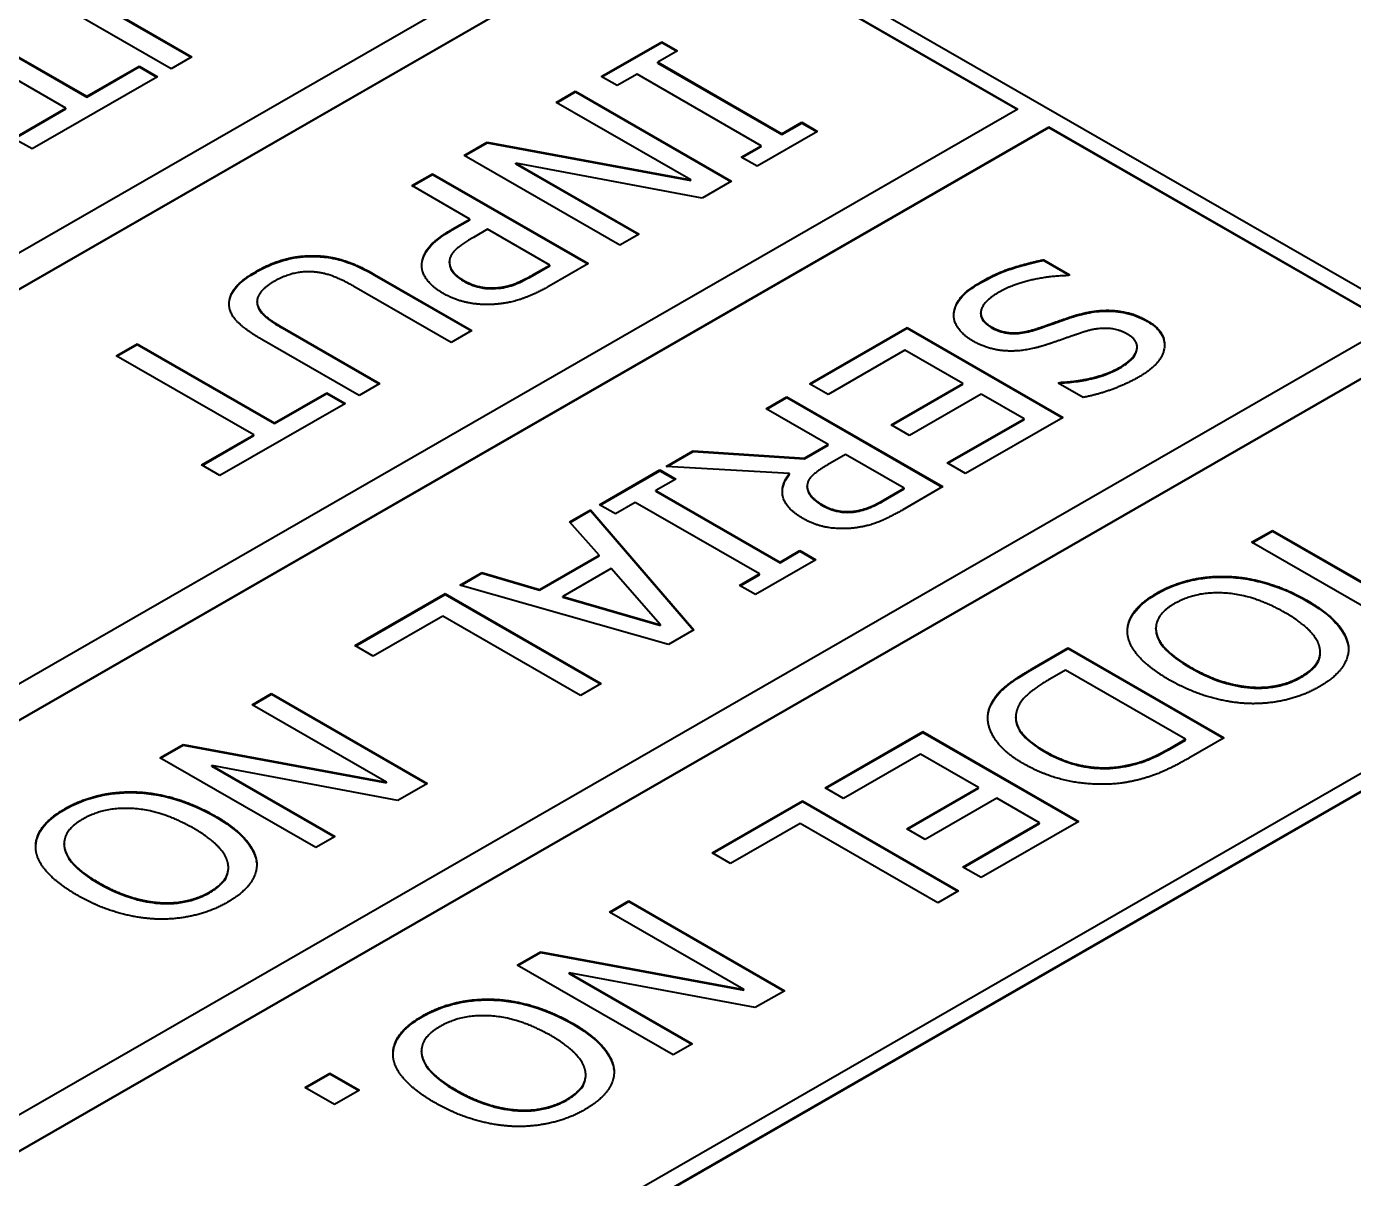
# Model space of a CAD drawing. Header units: millimetres. Extents: x 0 to 1682, y 0 to 1188.
# Drawn here: x 1458 to 1464.02, y 1064.8 to 1070.02 of the extents above; entities that cross this region are included whole.
import ezdxf

# ---------------------------------------------------------------- set-up
doc = ezdxf.new("R2010")
doc.units = ezdxf.units.MM
doc.header["$LTSCALE"] = 2
doc.layers.add('가시적인 것(ISO)', color=3, linetype='Continuous', lineweight=40)
doc.layers.add('가시적인 좁은 것(ISO)', color=3, linetype='Continuous', lineweight=35)

msp = doc.modelspace()

# ---------------------------------------------------------------- linework, layer by layer
at = {"layer": '가시적인 것(ISO)'}
for p, q in [((1452.4528, 1075.5104), (1466.0292, 1067.6922)), ((1460.7966, 1070.624), (1448.2101, 1063.3759)), ((1448.3515, 1063.2945), (1460.938, 1070.5426)), ((1460.938, 1070.5393), (1448.3544, 1063.2929)), ((1460.938, 1070.5426), (1462.4937, 1069.6468)), ((1462.4908, 1069.6451), (1460.938, 1070.5393)), ((1458.3066, 1070.1383), (1458.7501, 1069.8829)), ((1458.3066, 1070.135), (1458.7472, 1069.8812)), ((1458.6561, 1069.8288), (1458.2149, 1070.0828)), ((1458.1788, 1069.6502), (1457.5553, 1070.0093)), ((1457.6493, 1070.0634), (1458.2728, 1069.7044)), ((1457.6493, 1070.0601), (1458.2728, 1069.7011)), ((1460.6059, 1069.7942), (1460.8798, 1069.952)), ((1460.6087, 1069.7926), (1460.8798, 1069.9487)), ((1460.8798, 1069.952), (1460.952, 1069.9104)), ((1460.8798, 1069.9487), (1460.8798, 1069.952)), ((1460.8798, 1069.9487), (1460.9491, 1069.9088)), ((1460.952, 1069.9104), (1460.862, 1069.8586)), ((1458.2728, 1069.7044), (1458.51, 1069.841)), ((1458.2728, 1069.7011), (1458.51, 1069.8377)), ((1458.51, 1069.841), (1458.5936, 1069.7928)), ((1458.51, 1069.8377), (1458.51, 1069.841)), ((1458.51, 1069.8377), (1458.5908, 1069.7912)), ((1458.7501, 1069.8829), (1458.6561, 1069.8288)), ((1460.862, 1069.8586), (1461.4247, 1069.5346)), ((1460.862, 1069.8553), (1460.862, 1069.8586)), ((1460.862, 1069.8553), (1461.4247, 1069.5313)), ((1458.5936, 1069.7928), (1458.0252, 1069.4655)), ((1460.6781, 1069.7527), (1460.6059, 1069.7942)), ((1460.768, 1069.8045), (1460.6781, 1069.7527)), ((1461.3307, 1069.4804), (1460.768, 1069.8045)), ((1458.2728, 1069.7011), (1458.2728, 1069.7044)), ((1460.4019, 1069.6768), (1460.4895, 1069.7273)), ((1460.4047, 1069.6751), (1460.4895, 1069.724)), ((1460.4895, 1069.7273), (1461.1966, 1069.3201)), ((1460.4895, 1069.724), (1460.4895, 1069.7273)), ((1460.4895, 1069.724), (1461.1938, 1069.3184)), ((1462.4937, 1069.6468), (1449.9072, 1062.3987)), ((1457.9416, 1069.5136), (1458.1788, 1069.6502)), ((1457.9444, 1069.512), (1458.1788, 1069.647)), ((1458.1788, 1069.647), (1458.1788, 1069.6502)), ((1461.0116, 1069.3257), (1460.4019, 1069.6768)), ((1461.4247, 1069.5346), (1461.5147, 1069.5864)), ((1461.5147, 1069.5864), (1461.5869, 1069.5448)), ((1461.5147, 1069.5831), (1461.5147, 1069.5864)), ((1450.0486, 1062.3172), (1462.6351, 1069.5653)), ((1462.6351, 1069.562), (1450.0514, 1062.3156)), ((1461.5869, 1069.5448), (1461.313, 1069.3871)), ((1461.4247, 1069.5313), (1461.5147, 1069.5831)), ((1461.4247, 1069.5313), (1461.4247, 1069.5346)), ((1461.5147, 1069.5831), (1461.584, 1069.5431)), ((1462.6351, 1069.562), (1462.6351, 1069.5653)), ((1462.6351, 1069.5653), (1464.1907, 1068.6695)), ((1464.1879, 1068.6679), (1462.6351, 1069.562)), ((1458.0252, 1069.4655), (1457.9416, 1069.5136)), ((1459.9836, 1069.4359), (1460.089, 1069.4966)), ((1459.9864, 1069.4343), (1460.089, 1069.4933)), ((1460.089, 1069.4966), (1461.0116, 1069.3257)), ((1460.089, 1069.4933), (1460.089, 1069.4966)), ((1460.089, 1069.4933), (1461.0116, 1069.3224)), ((1461.2408, 1069.4286), (1461.3307, 1069.4804)), ((1461.2436, 1069.427), (1461.3307, 1069.4772)), ((1461.3307, 1069.4772), (1461.3307, 1069.4804)), ((1460.6907, 1069.0287), (1459.9836, 1069.4359)), ((1461.313, 1069.3871), (1461.2408, 1069.4286)), ((1459.7463, 1069.2993), (1459.8403, 1069.3534)), ((1459.7492, 1069.2976), (1459.8403, 1069.3501)), ((1459.8403, 1069.3534), (1460.5474, 1068.9462)), ((1459.8403, 1069.3501), (1459.8403, 1069.3534)), ((1459.8403, 1069.3501), (1460.5446, 1068.9446)), ((1460.2185, 1069.4016), (1460.7783, 1069.0792)), ((1461.0631, 1069.2432), (1460.2185, 1069.4016)), ((1460.2185, 1069.3983), (1460.2185, 1069.4016)), ((1460.2185, 1069.3983), (1460.7755, 1069.0775)), ((1460.0099, 1069.1475), (1459.7463, 1069.2993)), ((1461.0116, 1069.3224), (1461.0116, 1069.3257)), ((1461.1966, 1069.3201), (1461.0631, 1069.2432)), ((1459.9303, 1069.1016), (1460.0099, 1069.1475)), ((1459.9303, 1069.0983), (1460.0099, 1069.1442)), ((1460.0099, 1069.1442), (1460.0099, 1069.1475)), ((1460.0901, 1069.1013), (1460.026, 1069.0643)), ((1460.3721, 1068.9389), (1460.0901, 1069.1013)), ((1460.7783, 1069.0792), (1460.6907, 1069.0287)), ((1459.9176, 1068.9521), (1459.9176, 1068.9554)), ((1459.9177, 1068.9499), (1459.9177, 1068.9531)), ((1460.2941, 1068.8941), (1460.3721, 1068.9389)), ((1460.2941, 1068.8908), (1460.3721, 1068.9357)), ((1460.5474, 1068.9462), (1460.3698, 1068.8439)), ((1460.3721, 1068.9357), (1460.3721, 1068.9389)), ((1462.6118, 1068.9632), (1462.7298, 1068.8952)), ((1462.6118, 1068.9599), (1462.6118, 1068.9632)), ((1462.6118, 1068.9599), (1462.727, 1068.8935)), ((1459.5784, 1068.8964), (1460.0197, 1068.6423)), ((1459.5784, 1068.8931), (1460.0168, 1068.6407)), ((1462.7298, 1068.8952), (1462.7229, 1068.8912)), ((1459.9257, 1068.5882), (1459.4845, 1068.8423)), ((1459.0452, 1068.7704), (1459.0452, 1068.7736)), ((1462.3266, 1068.7185), (1462.3266, 1068.7218)), ((1464.1907, 1068.6695), (1451.6042, 1061.4214)), ((1459.1584, 1068.6571), (1459.6019, 1068.4017)), ((1459.1584, 1068.6539), (1459.5991, 1068.4001)), ((1460.0197, 1068.6423), (1459.9257, 1068.5882)), ((1461.5505, 1068.4009), (1461.9929, 1068.6556)), ((1461.5534, 1068.3992), (1461.9929, 1068.6523)), ((1461.9929, 1068.6556), (1462.7, 1068.2484)), ((1461.9929, 1068.6523), (1461.9929, 1068.6556)), ((1461.9929, 1068.6523), (1462.6972, 1068.2468)), ((1451.7456, 1061.34), (1464.3321, 1068.588)), ((1464.3321, 1068.5848), (1451.7485, 1061.3383)), ((1458.4072, 1068.5281), (1458.5012, 1068.5822)), ((1458.41, 1068.5265), (1458.5012, 1068.579)), ((1458.5012, 1068.5822), (1459.1246, 1068.2232)), ((1458.5012, 1068.579), (1458.5012, 1068.5822)), ((1458.5012, 1068.579), (1459.1246, 1068.2199)), ((1459.508, 1068.3476), (1459.0667, 1068.6017)), ((1463.0351, 1068.5648), (1463.0351, 1068.568)), ((1459.0306, 1068.1691), (1458.4072, 1068.5281)), ((1461.9826, 1068.5533), (1461.6342, 1068.3527)), ((1462.245, 1068.4022), (1461.9826, 1068.5533)), ((1459.6019, 1068.4017), (1459.508, 1068.3476)), ((1461.6342, 1068.3527), (1461.5505, 1068.4009)), ((1461.9201, 1068.2151), (1462.245, 1068.4022)), ((1461.923, 1068.2135), (1462.245, 1068.3989)), ((1462.245, 1068.3989), (1462.245, 1068.4022)), ((1462.6777, 1068.4032), (1462.6846, 1068.4071)), ((1462.79, 1068.3385), (1462.6777, 1068.4032)), ((1462.6805, 1068.4015), (1462.6846, 1068.4039)), ((1462.6846, 1068.4039), (1462.6846, 1068.4071)), ((1459.1246, 1068.2232), (1459.3618, 1068.3598)), ((1459.1246, 1068.2199), (1459.3618, 1068.3566)), ((1459.3618, 1068.3598), (1459.4455, 1068.3116)), ((1459.3618, 1068.3566), (1459.3618, 1068.3598)), ((1459.3618, 1068.3566), (1459.4427, 1068.31)), ((1461.3534, 1068.2874), (1461.4474, 1068.3415)), ((1461.3563, 1068.2857), (1461.4474, 1068.3382)), ((1461.4474, 1068.3415), (1462.1545, 1067.9343)), ((1461.4474, 1068.3382), (1461.4474, 1068.3415)), ((1461.4474, 1068.3382), (1462.1517, 1067.9326)), ((1462.3287, 1068.354), (1462.0038, 1068.1669)), ((1462.5224, 1068.2425), (1462.3287, 1068.354)), ((1459.4455, 1068.3116), (1458.8771, 1067.9843)), ((1461.6348, 1068.1253), (1461.3534, 1068.2874)), ((1459.1246, 1068.2199), (1459.1246, 1068.2232)), ((1462.0038, 1068.1669), (1461.9201, 1068.2151)), ((1462.174, 1068.0419), (1462.5224, 1068.2425)), ((1462.1768, 1068.0402), (1462.5224, 1068.2392)), ((1462.7, 1068.2484), (1462.2577, 1067.9937)), ((1462.5224, 1068.2392), (1462.5224, 1068.2425)), ((1458.7934, 1068.0325), (1459.0306, 1068.1691)), ((1458.7962, 1068.0308), (1459.0306, 1068.1658)), ((1459.0306, 1068.1658), (1459.0306, 1068.1691)), ((1460.9002, 1068.0263), (1461.0222, 1068.0966)), ((1460.9053, 1068.026), (1461.0222, 1068.0934)), ((1461.0222, 1068.0966), (1461.5271, 1068.0633)), ((1461.0222, 1068.0934), (1461.0222, 1068.0966)), ((1461.0222, 1068.0934), (1461.5271, 1068.06)), ((1461.5271, 1068.0633), (1461.6348, 1068.1253)), ((1461.5271, 1068.06), (1461.6348, 1068.1221)), ((1461.7133, 1068.0801), (1461.6308, 1068.0326)), ((1461.6348, 1068.1221), (1461.6348, 1068.1253)), ((1461.9792, 1067.927), (1461.7133, 1068.0801)), ((1458.8771, 1067.9843), (1458.7934, 1068.0325)), ((1461.4594, 1067.994), (1460.9002, 1068.0263)), ((1461.5271, 1068.06), (1461.5271, 1068.0633)), ((1462.2577, 1067.9937), (1462.174, 1068.0419)), ((1460.5976, 1067.8521), (1460.8715, 1068.0098)), ((1460.6005, 1067.8505), (1460.8715, 1068.0066)), ((1460.9437, 1067.9683), (1460.8538, 1067.9165)), ((1460.8715, 1068.0098), (1460.9437, 1067.9683)), ((1460.8715, 1068.0066), (1460.8715, 1068.0098)), ((1460.8715, 1068.0066), (1460.9409, 1067.9666)), ((1461.4594, 1067.9907), (1461.4594, 1067.994)), ((1460.8538, 1067.9165), (1461.4165, 1067.5924)), ((1460.8538, 1067.9132), (1460.8538, 1067.9165)), ((1460.8538, 1067.9132), (1461.4165, 1067.5891)), ((1461.5396, 1067.9318), (1461.5396, 1067.9351)), ((1461.8858, 1067.8732), (1461.9792, 1067.927)), ((1461.8858, 1067.87), (1461.9792, 1067.9237)), ((1462.1545, 1067.9343), (1461.9723, 1067.8293)), ((1461.9792, 1067.9237), (1461.9792, 1067.927)), ((1460.6698, 1067.8105), (1460.5976, 1067.8521)), ((1460.7598, 1067.8623), (1460.6698, 1067.8105)), ((1461.3225, 1067.5383), (1460.7598, 1067.8623)), ((1460.4624, 1067.7742), (1460.5575, 1067.829)), ((1460.4643, 1067.7721), (1460.5575, 1067.8257)), ((1460.5575, 1067.829), (1461.0262, 1067.2845)), ((1460.5575, 1067.8257), (1460.5575, 1067.829)), ((1460.5575, 1067.8257), (1461.0243, 1067.2835)), ((1460.5959, 1067.6234), (1460.4624, 1067.7742)), ((1463.5545, 1067.6818), (1463.6485, 1067.7359)), ((1463.5574, 1067.6801), (1463.6485, 1067.7326)), ((1463.6485, 1067.7359), (1464.2576, 1067.3851)), ((1463.6485, 1067.7326), (1463.6485, 1067.7359)), ((1463.6485, 1067.7326), (1464.2576, 1067.3819)), ((1465.8878, 1067.6922), (1453.3013, 1060.4441)), ((1466.0292, 1067.6922), (1453.3013, 1060.3627)), ((1466.0292, 1067.6889), (1453.3013, 1060.3594)), ((1464.2616, 1067.2746), (1463.5545, 1067.6818)), ((1460.326, 1067.468), (1460.5959, 1067.6234)), ((1460.326, 1067.4647), (1460.5959, 1067.6202)), ((1460.5959, 1067.6202), (1460.5959, 1067.6234)), ((1461.5786, 1067.6026), (1461.3047, 1067.4449)), ((1461.4165, 1067.5924), (1461.5064, 1067.6442)), ((1461.4165, 1067.5891), (1461.5064, 1067.641)), ((1461.5064, 1067.6442), (1461.5786, 1067.6026)), ((1461.5064, 1067.641), (1461.5064, 1067.6442)), ((1461.5064, 1067.641), (1461.5758, 1067.601)), ((1459.965, 1067.4878), (1460.0641, 1067.5449)), ((1459.9688, 1067.4867), (1460.0641, 1067.5416)), ((1460.0641, 1067.5449), (1460.326, 1067.468)), ((1460.0641, 1067.5416), (1460.0641, 1067.5449)), ((1460.0641, 1067.5416), (1460.326, 1067.4647)), ((1460.6503, 1067.5624), (1460.432, 1067.4367)), ((1460.8744, 1067.308), (1460.6503, 1067.5624)), ((1461.2325, 1067.4865), (1461.3225, 1067.5383)), ((1461.3225, 1067.535), (1461.3225, 1067.5383)), ((1461.4165, 1067.5891), (1461.4165, 1067.5924)), ((1460.9105, 1067.2179), (1459.965, 1067.4878)), ((1461.3047, 1067.4449), (1461.2325, 1067.4865)), ((1461.2354, 1067.4849), (1461.3225, 1067.535)), ((1459.4882, 1067.2133), (1459.898, 1067.4492)), ((1459.4911, 1067.2116), (1459.898, 1067.4459)), ((1459.898, 1067.4492), (1460.6051, 1067.042)), ((1459.898, 1067.4459), (1459.898, 1067.4492)), ((1459.898, 1067.4459), (1460.6022, 1067.0404)), ((1460.326, 1067.4647), (1460.326, 1067.468)), ((1460.432, 1067.4334), (1460.432, 1067.4367)), ((1460.432, 1067.4367), (1460.8744, 1067.308)), ((1460.432, 1067.4334), (1460.8744, 1067.3047)), ((1459.8876, 1067.3469), (1459.5719, 1067.1651)), ((1460.5111, 1066.9879), (1459.8876, 1067.3469)), ((1460.8744, 1067.3047), (1460.8744, 1067.308)), ((1461.0262, 1067.2845), (1460.9105, 1067.2179)), ((1463.1206, 1067.2889), (1463.1206, 1067.2921)), ((1459.5719, 1067.1651), (1459.4882, 1067.2133)), ((1462.5603, 1067.1093), (1462.7231, 1067.203)), ((1462.5603, 1067.106), (1462.7231, 1067.1997)), ((1462.7231, 1067.203), (1463.4302, 1066.7958)), ((1462.7231, 1067.1997), (1462.7231, 1067.203)), ((1462.7231, 1067.1997), (1463.4273, 1066.7941)), ((1463.8653, 1067.1805), (1463.8653, 1067.1838)), ((1463.9929, 1067.2096), (1463.9929, 1067.2129)), ((1462.7105, 1067.102), (1462.6388, 1067.0608)), ((1463.2548, 1066.7885), (1462.7105, 1067.102)), ((1460.6051, 1067.042), (1460.5111, 1066.9879)), ((1459.023, 1066.9453), (1459.1106, 1066.9958)), ((1459.6326, 1066.5942), (1459.023, 1066.9453)), ((1459.0258, 1066.9437), (1459.1106, 1066.9925)), ((1459.1106, 1066.9958), (1459.8177, 1066.5886)), ((1459.1106, 1066.9925), (1459.1106, 1066.9958)), ((1459.1106, 1066.9925), (1459.8149, 1066.587)), ((1462.3666, 1066.9291), (1462.3666, 1066.9324)), ((1462.4849, 1066.8852), (1462.4849, 1066.8885)), ((1461.6211, 1066.5684), (1462.0635, 1066.8232)), ((1461.624, 1066.5668), (1462.0635, 1066.8199)), ((1462.0635, 1066.8232), (1462.7706, 1066.416)), ((1462.0635, 1066.8199), (1462.0635, 1066.8232)), ((1462.0635, 1066.8199), (1462.7678, 1066.4143)), ((1458.6046, 1066.7044), (1458.7101, 1066.7652)), ((1458.6075, 1066.7028), (1458.7101, 1066.7619)), ((1458.7101, 1066.7652), (1459.6326, 1066.5942)), ((1458.7101, 1066.7619), (1458.7101, 1066.7652)), ((1458.7101, 1066.7619), (1459.6326, 1066.591)), ((1463.1832, 1066.7473), (1463.2548, 1066.7885)), ((1463.1832, 1066.744), (1463.2548, 1066.7853)), ((1463.2548, 1066.7853), (1463.2548, 1066.7885)), ((1463.4302, 1066.7958), (1463.2691, 1066.7031)), ((1459.3118, 1066.2972), (1458.6046, 1066.7044)), ((1462.0532, 1066.7209), (1461.7048, 1066.5202)), ((1462.3156, 1066.5697), (1462.0532, 1066.7209)), ((1459.6842, 1066.5117), (1458.8396, 1066.6701)), ((1458.8396, 1066.6701), (1459.3994, 1066.3477)), ((1458.8396, 1066.6669), (1458.8396, 1066.6701)), ((1458.8396, 1066.6669), (1459.3966, 1066.3461)), ((1459.6326, 1066.591), (1459.6326, 1066.5942)), ((1459.8177, 1066.5886), (1459.6842, 1066.5117)), ((1461.7048, 1066.5202), (1461.6211, 1066.5684)), ((1461.9907, 1066.3826), (1462.3156, 1066.5697)), ((1461.9936, 1066.381), (1462.3156, 1066.5665)), ((1462.3993, 1066.5216), (1462.0744, 1066.3345)), ((1462.3156, 1066.5665), (1462.3156, 1066.5697)), ((1462.593, 1066.41), (1462.3993, 1066.5216)), ((1461.1083, 1066.2731), (1461.518, 1066.509)), ((1461.1111, 1066.2715), (1461.518, 1066.5058)), ((1461.518, 1066.509), (1462.2251, 1066.1018)), ((1461.518, 1066.5058), (1461.518, 1066.509)), ((1461.518, 1066.5058), (1462.2223, 1066.1002)), ((1461.5077, 1066.4067), (1461.1919, 1066.2249)), ((1462.1311, 1066.0477), (1461.5077, 1066.4067)), ((1462.2446, 1066.2094), (1462.593, 1066.41)), ((1462.2474, 1066.2078), (1462.593, 1066.4068)), ((1462.7706, 1066.416), (1462.3282, 1066.1612)), ((1462.593, 1066.4068), (1462.593, 1066.41)), ((1459.3994, 1066.3477), (1459.3118, 1066.2972)), ((1462.0744, 1066.3345), (1461.9907, 1066.3826)), ((1458.1707, 1066.3115), (1458.1707, 1066.3148)), ((1459.043, 1066.2323), (1459.043, 1066.2355)), ((1461.1919, 1066.2249), (1461.1083, 1066.2731)), ((1458.9155, 1066.2032), (1458.9155, 1066.2064)), ((1462.3282, 1066.1612), (1462.2446, 1066.2094)), ((1462.2251, 1066.1018), (1462.1311, 1066.0477)), ((1460.643, 1066.0051), (1460.7307, 1066.0556)), ((1460.6458, 1066.0035), (1460.7307, 1066.0524)), ((1460.7307, 1066.0556), (1461.4378, 1065.6484)), ((1460.7307, 1066.0524), (1460.7307, 1066.0556)), ((1460.7307, 1066.0524), (1461.4349, 1065.6468)), ((1461.2527, 1065.654), (1460.643, 1066.0051)), ((1460.2247, 1065.7643), (1460.3301, 1065.825)), ((1460.2275, 1065.7626), (1460.3301, 1065.8217)), ((1460.3301, 1065.825), (1461.2527, 1065.654)), ((1460.3301, 1065.8217), (1460.3301, 1065.825)), ((1460.3301, 1065.8217), (1461.2527, 1065.6508)), ((1460.9318, 1065.3571), (1460.2247, 1065.7643)), ((1460.4596, 1065.7299), (1461.0195, 1065.4076)), ((1461.3043, 1065.5716), (1460.4596, 1065.7299)), ((1460.4596, 1065.7267), (1460.4596, 1065.7299)), ((1460.4596, 1065.7267), (1461.0166, 1065.4059)), ((1461.2527, 1065.6508), (1461.2527, 1065.654)), ((1461.4378, 1065.6484), (1461.3043, 1065.5716)), ((1459.7907, 1065.3714), (1459.7907, 1065.3746)), ((1461.0195, 1065.4076), (1460.9318, 1065.3571)), ((1459.2614, 1065.2096), (1459.3749, 1065.2749)), ((1459.2643, 1065.2079), (1459.3749, 1065.2716)), ((1459.3749, 1065.2749), (1459.5101, 1065.197)), ((1459.3749, 1065.2716), (1459.3749, 1065.2749)), ((1459.3749, 1065.2716), (1459.5073, 1065.1954)), ((1460.5355, 1065.263), (1460.5355, 1065.2663)), ((1460.6631, 1065.2921), (1460.6631, 1065.2954)), ((1459.3967, 1065.1317), (1459.2614, 1065.2096)), ((1459.5101, 1065.197), (1459.3967, 1065.1317))]:
    msp.add_line(p, q, dxfattribs=at)
for points, degree in [([(1459.7922, 1068.9376), (1459.7927, 1068.9795), (1459.8546, 1069.0581), (1459.9303, 1069.1016)], 2), ([(1460.026, 1069.0643), (1459.9687, 1069.0313), (1459.9165, 1068.9802), (1459.9177, 1068.9531)], 2), ([(1459.0421, 1068.9109), (1459.1046, 1068.9469), (1459.23, 1068.9815), (1459.2954, 1068.9815)], 2), ([(1459.2954, 1068.9815), (1459.3693, 1068.9818), (1459.5028, 1068.9399), (1459.5784, 1068.8964)], 2), ([(1459.8873, 1068.8116), (1459.8415, 1068.838), (1459.7916, 1068.9043), (1459.7922, 1068.9376)], 2), ([(1459.9176, 1068.9521), (1459.9176, 1068.9514), (1459.9176, 1068.9506), (1459.9177, 1068.9499)], 3), ([(1459.9177, 1068.9531), (1459.9177, 1068.9287), (1459.9486, 1068.8891), (1459.9824, 1068.8696)], 2), ([(1462.3247, 1068.8612), (1462.4015, 1068.9054), (1462.5413, 1068.949), (1462.6118, 1068.9632)], 2), ([(1458.9189, 1068.7647), (1458.9195, 1068.8033), (1458.9768, 1068.8733), (1459.0421, 1068.9109)], 2), ([(1459.1223, 1068.8647), (1459.0782, 1068.8393), (1459.0387, 1068.7829), (1459.0484, 1068.7555)], 2), ([(1459.3114, 1068.9069), (1459.2639, 1068.9125), (1459.1693, 1068.8918), (1459.1223, 1068.8647)], 2), ([(1459.4845, 1068.8423), (1459.4352, 1068.8706), (1459.3561, 1068.9016), (1459.3114, 1068.9069)], 2), ([(1459.9824, 1068.8696), (1460.0191, 1068.8485), (1460.0982, 1068.832), (1460.1411, 1068.837)], 2), ([(1460.1411, 1068.837), (1460.1784, 1068.8413), (1460.25, 1068.8687), (1460.2941, 1068.8941)], 2), ([(1462.7229, 1068.8912), (1462.633, 1068.8896), (1462.4674, 1068.8496), (1462.4129, 1068.8183)], 2), ([(1460.1406, 1068.7627), (1460.0741, 1068.7555), (1459.9463, 1068.7776), (1459.8873, 1068.8116)], 2), ([(1460.3698, 1068.8439), (1460.3067, 1068.8076), (1460.1979, 1068.7687), (1460.1406, 1068.7627)], 2), ([(1462.2044, 1068.718), (1462.2072, 1068.7553), (1462.2599, 1068.8239), (1462.3247, 1068.8612)], 2), ([(1462.4129, 1068.8183), (1462.335, 1068.7734), (1462.3201, 1068.6903), (1462.3734, 1068.6596)], 2), ([(1459.0667, 1068.6017), (1458.9928, 1068.6443), (1458.9172, 1068.7221), (1458.9189, 1068.7647)], 2), ([(1458.9188, 1068.7594), (1458.9188, 1068.7601), (1458.9189, 1068.7608), (1458.9189, 1068.7614)], 3), ([(1459.0452, 1068.7704), (1459.0452, 1068.7643), (1459.0462, 1068.7583), (1459.0484, 1068.7522)], 3), ([(1459.0484, 1068.7555), (1459.0576, 1068.7297), (1459.1109, 1068.6845), (1459.1584, 1068.6571)], 2), ([(1462.2903, 1068.5946), (1462.2485, 1068.6187), (1462.2021, 1068.6843), (1462.2044, 1068.718)], 2), ([(1462.2042, 1068.7103), (1462.2042, 1068.7118), (1462.2043, 1068.7132), (1462.2044, 1068.7147)], 3), ([(1462.5688, 1068.6474), (1462.6106, 1068.6609), (1462.6777, 1068.685), (1462.7287, 1068.7025)], 2), ([(1462.7287, 1068.7025), (1462.7751, 1068.718), (1462.8622, 1068.7345), (1462.908, 1068.7338)], 2), ([(1462.908, 1068.7338), (1462.9533, 1068.7328), (1463.0404, 1068.7104), (1463.0817, 1068.6866)], 2), ([(1463.0817, 1068.6866), (1463.1676, 1068.6371), (1463.1498, 1068.4929), (1463.0461, 1068.4332)], 2), ([(1462.3734, 1068.6596), (1462.4158, 1068.6352), (1462.5104, 1068.6289), (1462.5688, 1068.6474)], 2), ([(1462.7911, 1068.6348), (1462.7533, 1068.6223), (1462.6462, 1068.5843), (1462.6089, 1068.5728)], 2), ([(1462.9934, 1068.6246), (1462.9487, 1068.6503), (1462.8479, 1068.6536), (1462.7911, 1068.6348)], 2), ([(1462.9585, 1068.4764), (1463.0238, 1068.5141), (1463.0433, 1068.5959), (1462.9934, 1068.6246)], 2), ([(1462.6089, 1068.5728), (1462.5138, 1068.5438), (1462.3562, 1068.5566), (1462.2903, 1068.5946)], 2), ([(1462.6846, 1068.4071), (1462.7493, 1068.4088), (1462.9006, 1068.4431), (1462.9585, 1068.4764)], 2), ([(1463.0461, 1068.4332), (1462.9865, 1068.3989), (1462.8576, 1068.3517), (1462.79, 1068.3385)], 2), ([(1461.6308, 1068.0326), (1461.5901, 1068.0092), (1461.5397, 1067.9636), (1461.5397, 1067.9379)], 2), ([(1461.5202, 1067.7901), (1461.4428, 1067.8346), (1461.417, 1067.9405), (1461.4594, 1067.994)], 2), ([(1461.5397, 1067.9379), (1461.5385, 1067.9148), (1461.574, 1067.8719), (1461.6107, 1067.8508)], 2), ([(1461.6107, 1067.8508), (1461.6417, 1067.833), (1461.711, 1067.8181), (1461.7494, 1067.8224)], 2), ([(1461.7494, 1067.8224), (1461.7826, 1067.8264), (1461.8468, 1067.8508), (1461.8858, 1067.8732)], 2), ([(1461.7551, 1067.7472), (1461.6938, 1067.7396), (1461.5758, 1067.7581), (1461.5202, 1067.7901)], 2), ([(1461.9723, 1067.8293), (1461.9115, 1067.7944), (1461.8164, 1067.7548), (1461.7551, 1067.7472)], 2), ([(1463.1242, 1067.4511), (1463.1958, 1067.4924), (1463.3591, 1067.5303), (1463.4485, 1067.527)], 2), ([(1463.4485, 1067.527), (1463.5362, 1067.5234), (1463.7178, 1067.4689), (1463.8049, 1067.4188)], 2), ([(1462.9924, 1067.2644), (1462.9866, 1067.3178), (1463.0548, 1067.4112), (1463.1242, 1067.4511)], 2), ([(1463.7069, 1067.3624), (1463.5677, 1067.4425), (1463.303, 1067.4604), (1463.205, 1067.4039)], 2), ([(1463.8049, 1067.4188), (1463.8937, 1067.3676), (1463.9848, 1067.2644), (1463.9929, 1067.2129)], 2), ([(1463.205, 1067.4039), (1463.107, 1067.3475), (1463.1385, 1067.1954), (1463.2777, 1067.1152)], 2), ([(1463.8628, 1067.2059), (1463.8548, 1067.2429), (1463.7757, 1067.3228), (1463.7069, 1067.3624)], 2), ([(1463.1798, 1067.0588), (1463.0938, 1067.1083), (1462.9981, 1067.2135), (1462.9924, 1067.2644)], 2), ([(1463.7791, 1067.0733), (1463.8301, 1067.1027), (1463.8714, 1067.1673), (1463.8628, 1067.2059)], 2), ([(1463.9929, 1067.2129), (1463.9986, 1067.1621), (1463.9321, 1067.0677), (1463.8611, 1067.0268)], 2), ([(1463.9929, 1067.2096), (1463.9934, 1067.2052), (1463.9936, 1067.2008), (1463.9937, 1067.1964)], 3), ([(1462.3666, 1066.9324), (1462.3867, 1066.9829), (1462.4744, 1067.0598), (1462.5603, 1067.1093)], 2), ([(1462.6388, 1067.0608), (1462.5764, 1067.0248), (1462.5019, 1066.9588), (1462.4904, 1066.9212)], 2), ([(1463.5373, 1066.9505), (1463.4502, 1066.9545), (1463.268, 1067.008), (1463.1798, 1067.0588)], 2), ([(1463.2777, 1067.1152), (1463.3477, 1067.0749), (1463.4863, 1067.0301), (1463.5494, 1067.0254)], 2), ([(1463.5494, 1067.0254), (1463.6141, 1067.0205), (1463.7299, 1067.0449), (1463.7791, 1067.0733)], 2), ([(1463.8611, 1067.0268), (1463.7889, 1066.9852), (1463.6227, 1066.9476), (1463.5373, 1066.9505)], 2), ([(1462.5185, 1066.6786), (1462.4217, 1066.7344), (1462.3443, 1066.8694), (1462.3666, 1066.9324)], 2), ([(1462.3585, 1066.884), (1462.3586, 1066.8991), (1462.3613, 1066.9141), (1462.3666, 1066.9291)], 3), ([(1462.4904, 1066.9212), (1462.4744, 1066.8737), (1462.5351, 1066.7819), (1462.6176, 1066.7344)], 2), ([(1462.6176, 1066.7344), (1462.699, 1066.6875), (1462.868, 1066.6522), (1462.954, 1066.6641)], 2), ([(1462.954, 1066.6641), (1463.0142, 1066.673), (1463.1196, 1066.7106), (1463.1832, 1066.7473)], 2), ([(1463.2691, 1066.7031), (1463.1694, 1066.6456), (1463.0262, 1066.5975), (1462.9597, 1066.5895)], 2), ([(1462.9597, 1066.5895), (1462.8463, 1066.5763), (1462.6216, 1066.6192), (1462.5185, 1066.6786)], 2), ([(1458.1743, 1066.4738), (1458.2459, 1066.515), (1458.4092, 1066.553), (1458.4986, 1066.5497)], 2), ([(1458.4986, 1066.5497), (1458.5863, 1066.5461), (1458.768, 1066.4916), (1458.8551, 1066.4414)], 2), ([(1458.0425, 1066.287), (1458.0368, 1066.3405), (1458.105, 1066.4339), (1458.1743, 1066.4738)], 2), ([(1458.7571, 1066.385), (1458.6178, 1066.4652), (1458.3531, 1066.483), (1458.2551, 1066.4266)], 2), ([(1458.2551, 1066.4266), (1458.1571, 1066.3702), (1458.1886, 1066.2181), (1458.3279, 1066.1379)], 2), ([(1458.8551, 1066.4414), (1458.9439, 1066.3903), (1459.035, 1066.287), (1459.043, 1066.2355)], 2), ([(1458.9129, 1066.2286), (1458.9049, 1066.2656), (1458.8258, 1066.3454), (1458.7571, 1066.385)], 2), ([(1458.2299, 1066.0814), (1458.1439, 1066.1309), (1458.0482, 1066.2362), (1458.0425, 1066.287)], 2), ([(1458.8293, 1066.096), (1458.8803, 1066.1253), (1458.9215, 1066.19), (1458.9129, 1066.2286)], 2), ([(1459.043, 1066.2355), (1459.0487, 1066.1847), (1458.9823, 1066.0903), (1458.9112, 1066.0494)], 2), ([(1459.043, 1066.2323), (1459.0435, 1066.2279), (1459.0438, 1066.2234), (1459.0438, 1066.219)], 3), ([(1458.3279, 1066.1379), (1458.3978, 1066.0976), (1458.5365, 1066.0527), (1458.5995, 1066.0481)], 2), ([(1458.5995, 1066.0481), (1458.6642, 1066.0432), (1458.78, 1066.0676), (1458.8293, 1066.096)], 2), ([(1458.5875, 1065.9732), (1458.5004, 1065.9772), (1458.3181, 1066.0306), (1458.2299, 1066.0814)], 2), ([(1458.9112, 1066.0494), (1458.839, 1066.0079), (1458.6728, 1065.9702), (1458.5875, 1065.9732)], 2), ([(1459.7944, 1065.5336), (1459.866, 1065.5749), (1460.0293, 1065.6128), (1460.1187, 1065.6095)], 2), ([(1460.1187, 1065.6095), (1460.2064, 1065.6059), (1460.388, 1065.5514), (1460.4751, 1065.5013)], 2), ([(1459.6626, 1065.3468), (1459.6568, 1065.4003), (1459.725, 1065.4937), (1459.7944, 1065.5336)], 2), ([(1460.3771, 1065.4448), (1460.2379, 1065.525), (1459.9731, 1065.5428), (1459.8751, 1065.4864)], 2), ([(1460.4751, 1065.5013), (1460.5639, 1065.4501), (1460.655, 1065.3468), (1460.6631, 1065.2954)], 2), ([(1459.8751, 1065.4864), (1459.7772, 1065.43), (1459.8087, 1065.2779), (1459.9479, 1065.1977)], 2), ([(1460.533, 1065.2884), (1460.525, 1065.3254), (1460.4459, 1065.4052), (1460.3771, 1065.4448)], 2), ([(1459.8499, 1065.1413), (1459.764, 1065.1908), (1459.6683, 1065.296), (1459.6626, 1065.3468)], 2), ([(1460.4493, 1065.1558), (1460.5003, 1065.1851), (1460.5416, 1065.2498), (1460.533, 1065.2884)], 2), ([(1460.6631, 1065.2954), (1460.6688, 1065.2445), (1460.6023, 1065.1502), (1460.5313, 1065.1093)], 2), ([(1460.6631, 1065.2921), (1460.6635, 1065.2877), (1460.6638, 1065.2833), (1460.6639, 1065.2789)], 3), ([(1459.9479, 1065.1977), (1460.0178, 1065.1574), (1460.1565, 1065.1126), (1460.2195, 1065.1079)], 2), ([(1460.2075, 1065.033), (1460.1204, 1065.037), (1459.9382, 1065.0904), (1459.8499, 1065.1413)], 2), ([(1460.2195, 1065.1079), (1460.2843, 1065.103), (1460.4, 1065.1274), (1460.4493, 1065.1558)], 2), ([(1460.5313, 1065.1093), (1460.4591, 1065.0677), (1460.2929, 1065.0301), (1460.2075, 1065.033)], 2)]:
    msp.add_open_spline(points, degree=degree, dxfattribs=at)
for points, knots in [([(1459.7922, 1068.9345), (1459.7924, 1068.9484), (1459.7951, 1068.9621), (1459.8076, 1068.9942), (1459.8178, 1069.008), (1459.8467, 1069.0448), (1459.886, 1069.0729), (1459.9303, 1069.0983)], [-0.06769541, -0.06769541, -0.06769541, -0.06769541, -0.05894094, -0.05894094, -0.04692487, -0.04692487, 0, 0, 0, 0]), ([(1459.0421, 1068.9076), (1459.0644, 1068.9204), (1459.0885, 1068.9325), (1459.137, 1068.9521), (1459.161, 1068.9599), (1459.2216, 1068.9739), (1459.2578, 1068.9782), (1459.2954, 1068.9782)], [-0.07265851, -0.07265851, -0.07265851, -0.07265851, -0.04900249, -0.04900249, -0.02818557, -0.02818557, 0, 0, 0, 0]), ([(1459.2954, 1068.9782), (1459.3198, 1068.9783), (1459.3438, 1068.9767), (1459.3995, 1068.9686), (1459.4234, 1068.9616), (1459.4877, 1068.9414), (1459.537, 1068.917), (1459.5784, 1068.8931)], [-0.06277013, -0.06277013, -0.06277013, -0.06277013, -0.05478899, -0.05478899, -0.04400046, -0.04400046, 0, 0, 0, 0]), ([(1459.9177, 1068.9499), (1459.9177, 1068.942), (1459.9189, 1068.9343), (1459.9241, 1068.9194), (1459.9279, 1068.9124), (1459.9405, 1068.8962), (1459.9539, 1068.8828), (1459.9824, 1068.8664)], [-0.07463923, -0.07463923, -0.07463923, -0.07463923, -0.05178258, -0.05178258, -0.03021098, -0.03021098, 0, 0, 0, 0]), ([(1462.3247, 1068.8579), (1462.3997, 1068.9011), (1462.4515, 1068.9177), (1462.5165, 1068.938), (1462.5633, 1068.9501), (1462.6118, 1068.9599)], [-0.05543161, -0.05543161, -0.05543161, -0.05543161, -0.03848995, -0.03848995, 0, 0, 0, 0]), ([(1458.9189, 1068.7614), (1458.9191, 1068.7742), (1458.9216, 1068.7867), (1458.9326, 1068.8146), (1458.9413, 1068.8267), (1458.9701, 1068.8619), (1459.0057, 1068.8867), (1459.0421, 1068.9076)], [-0.06002364, -0.06002364, -0.06002364, -0.06002364, -0.05048049, -0.05048049, -0.03855798, -0.03855798, 0, 0, 0, 0]), ([(1459.9824, 1068.8664), (1459.9968, 1068.8581), (1460.0127, 1068.8506), (1460.0505, 1068.8379), (1460.0679, 1068.8349), (1460.1006, 1068.8312), (1460.1209, 1068.8314), (1460.1411, 1068.8337)], [-0.03319681, -0.03319681, -0.03319681, -0.03319681, -0.02499179, -0.02499179, -0.01548647, -0.01548647, 0, 0, 0, 0]), ([(1460.1411, 1068.8337), (1460.1675, 1068.8367), (1460.1918, 1068.8431), (1460.2297, 1068.8576), (1460.2554, 1068.8685), (1460.2941, 1068.8908)], [-0.1003662, -0.1003662, -0.1003662, -0.1003662, -0.0411308, -0.0411308, 0, 0, 0, 0]), ([(1462.2044, 1068.7147), (1462.2071, 1068.7501), (1462.2248, 1068.7748), (1462.2531, 1068.8118), (1462.2866, 1068.836), (1462.3247, 1068.8579)], [-0.05867898, -0.05867898, -0.05867898, -0.05867898, -0.04043506, -0.04043506, 0, 0, 0, 0]), ([(1459.0484, 1068.7522), (1459.057, 1068.7281), (1459.0751, 1068.7116), (1459.1049, 1068.6863), (1459.1325, 1068.6688), (1459.1584, 1068.6539)], [-0.03963328, -0.03963328, -0.03963328, -0.03963328, -0.02752855, -0.02752855, 0, 0, 0, 0]), ([(1462.3266, 1068.7185), (1462.3266, 1068.7182), (1462.3266, 1068.7179), (1462.3269, 1068.7068), (1462.3304, 1068.6963), (1462.3458, 1068.675), (1462.3583, 1068.665), (1462.3734, 1068.6563)], [-0.03055043, -0.03055043, -0.03055043, -0.03055043, -0.03013015, -0.03013015, -0.016063, -0.016063, 0, 0, 0, 0]), ([(1462.5688, 1068.6441), (1462.5942, 1068.6523), (1462.6194, 1068.6608), (1462.6707, 1068.6792), (1462.7019, 1068.69), (1462.7287, 1068.6992)], [-0.04509675, -0.04509675, -0.04509675, -0.04509675, -0.02336563, -0.02336563, 0, 0, 0, 0]), ([(1462.7287, 1068.6992), (1462.7727, 1068.7139), (1462.804, 1068.7202), (1462.8477, 1068.7285), (1462.8775, 1068.731), (1462.908, 1068.7306)], [-0.0345018, -0.0345018, -0.0345018, -0.0345018, -0.02292528, -0.02292528, 0, 0, 0, 0]), ([(1462.908, 1068.7306), (1462.9488, 1068.7297), (1462.9794, 1068.7228), (1463.0287, 1068.7101), (1463.057, 1068.6976), (1463.0817, 1068.6834)], [-0.04051048, -0.04051048, -0.04051048, -0.04051048, -0.02616711, -0.02616711, 0, 0, 0, 0]), ([(1463.0817, 1068.6834), (1463.1067, 1068.6689), (1463.1268, 1068.6525), (1463.1533, 1068.6154), (1463.1592, 1068.5963), (1463.1595, 1068.5767)], [-0.16315857, -0.16315857, -0.16315857, -0.16315857, -0.12074993, -0.12074993, -0.07982927, -0.07982927, -0.07982927, -0.07982927]), ([(1462.3734, 1068.6563), (1462.3843, 1068.6501), (1462.3962, 1068.6443), (1462.4211, 1068.6356), (1462.4336, 1068.6324), (1462.4623, 1068.6282), (1462.4787, 1068.6276), (1462.5222, 1068.6313), (1462.5467, 1068.6371), (1462.5688, 1068.6441)], [-0.05837255, -0.05837255, -0.05837255, -0.05837255, -0.04491859, -0.04491859, -0.03286377, -0.03286377, -0.01894518, -0.01894518, 0, 0, 0, 0]), ([(1462.9585, 1068.4732), (1462.9735, 1068.4819), (1462.9875, 1068.4913), (1463.0098, 1068.5107), (1463.0186, 1068.5205), (1463.0323, 1068.5433), (1463.0351, 1068.5549), (1463.0351, 1068.5648)], [-0.06258183, -0.06258183, -0.06258183, -0.06258183, -0.05080998, -0.05080998, -0.04028579, -0.04028579, -0.02769843, -0.02769843, -0.02769843, -0.02769843]), ([(1462.6846, 1068.4039), (1462.744, 1068.4054), (1462.7988, 1068.4165), (1462.8787, 1068.4353), (1462.9214, 1068.4518), (1462.9585, 1068.4732)], [-0.06478489, -0.06478489, -0.06478489, -0.06478489, -0.03931619, -0.03931619, 0, 0, 0, 0]), ([(1461.4269, 1067.9107), (1461.427, 1067.9123), (1461.427, 1067.9139), (1461.4288, 1067.9417), (1461.4405, 1067.9668), (1461.4594, 1067.9907)], [-0.03625473, -0.03625473, -0.03625473, -0.03625473, -0.03422864, -0.03422864, 0, 0, 0, 0]), ([(1461.5396, 1067.9318), (1461.5396, 1067.9252), (1461.5408, 1067.9185), (1461.5461, 1067.9044), (1461.5505, 1067.8971), (1461.5656, 1067.8788), (1461.5814, 1067.8644), (1461.6107, 1067.8475)], [-0.06689711, -0.06689711, -0.06689711, -0.06689711, -0.05025397, -0.05025397, -0.03103761, -0.03103761, 0, 0, 0, 0]), ([(1461.6107, 1067.8475), (1461.623, 1067.8404), (1461.6366, 1067.8341), (1461.6643, 1067.8248), (1461.6789, 1067.8211), (1461.7134, 1067.817), (1461.7314, 1067.8171), (1461.7494, 1067.8191)], [-0.04140128, -0.04140128, -0.04140128, -0.04140128, -0.02640117, -0.02640117, -0.01371049, -0.01371049, 0, 0, 0, 0]), ([(1461.7494, 1067.8191), (1461.7729, 1067.8219), (1461.7947, 1067.8277), (1461.8291, 1067.8408), (1461.852, 1067.8505), (1461.8858, 1067.87)], [-0.08567867, -0.08567867, -0.08567867, -0.08567867, -0.03584693, -0.03584693, 0, 0, 0, 0]), ([(1463.1242, 1067.4479), (1463.1495, 1067.4625), (1463.1771, 1067.4757), (1463.2353, 1067.4974), (1463.265, 1067.5059), (1463.3458, 1067.522), (1463.3965, 1067.5257), (1463.4485, 1067.5237)], [-0.09093446, -0.09093446, -0.09093446, -0.09093446, -0.06411402, -0.06411402, -0.03908731, -0.03908731, 0, 0, 0, 0]), ([(1463.4485, 1067.5237), (1463.4786, 1067.5225), (1463.5081, 1067.5192), (1463.5682, 1067.5088), (1463.5982, 1067.5015), (1463.693, 1067.4731), (1463.7523, 1067.4458), (1463.8049, 1067.4155)], [-0.1025481, -0.1025481, -0.1025481, -0.1025481, -0.0800779, -0.0800779, -0.0557712, -0.0557712, 0, 0, 0, 0]), ([(1462.9916, 1067.278), (1462.9917, 1067.2896), (1462.9933, 1067.3013), (1463.0029, 1067.335), (1463.0137, 1067.3516), (1463.0447, 1067.394), (1463.0805, 1067.4227), (1463.1242, 1067.4479)], [-0.06695229, -0.06695229, -0.06695229, -0.06695229, -0.05988371, -0.05988371, -0.04632861, -0.04632861, 0, 0, 0, 0]), ([(1463.8049, 1067.4155), (1463.8867, 1067.3684), (1463.9247, 1067.3304), (1463.9705, 1067.2755), (1463.9876, 1067.2433), (1463.9929, 1067.2096)], [-0.07927906, -0.07927906, -0.07927906, -0.07927906, -0.04411855, -0.04411855, 0, 0, 0, 0]), ([(1463.1206, 1067.2889), (1463.1206, 1067.2861), (1463.1207, 1067.2833), (1463.1233, 1067.2529), (1463.137, 1067.2286), (1463.1833, 1067.1724), (1463.2292, 1067.1399), (1463.2777, 1067.1119)], [-0.08380434, -0.08380434, -0.08380434, -0.08380434, -0.08085681, -0.08085681, -0.05145574, -0.05145574, 0, 0, 0, 0]), ([(1463.7791, 1067.07), (1463.7977, 1067.0807), (1463.8147, 1067.0925), (1463.8445, 1067.1205), (1463.8525, 1067.1335), (1463.8627, 1067.1553), (1463.8653, 1067.1679), (1463.8653, 1067.1805)], [-0.05013354, -0.05013354, -0.05013354, -0.05013354, -0.03915095, -0.03915095, -0.02635267, -0.02635267, -0.00970864, -0.00970864, -0.00970864, -0.00970864]), ([(1462.3666, 1066.9291), (1462.3852, 1066.9758), (1462.4148, 1067.0042), (1462.4655, 1067.0487), (1462.5156, 1067.0802), (1462.5603, 1067.106)], [-0.06880073, -0.06880073, -0.06880073, -0.06880073, -0.04741805, -0.04741805, 0, 0, 0, 0]), ([(1463.2777, 1067.1119), (1463.3359, 1067.0785), (1463.3897, 1067.0565), (1463.4749, 1067.0323), (1463.5115, 1067.025), (1463.5494, 1067.0222)], [-0.07129885, -0.07129885, -0.07129885, -0.07129885, -0.02860009, -0.02860009, 0, 0, 0, 0]), ([(1463.5494, 1067.0222), (1463.5721, 1067.0204), (1463.595, 1067.0202), (1463.64, 1067.0235), (1463.6614, 1067.0268), (1463.7189, 1067.0405), (1463.751, 1067.0538), (1463.7791, 1067.07)], [-0.06392344, -0.06392344, -0.06392344, -0.06392344, -0.04668159, -0.04668159, -0.0298476, -0.0298476, 0, 0, 0, 0]), ([(1462.4849, 1066.8852), (1462.4849, 1066.8795), (1462.4854, 1066.8738), (1462.4903, 1066.847), (1462.5004, 1066.8302), (1462.5325, 1066.7861), (1462.5739, 1066.7563), (1462.6176, 1066.7311)], [-0.06639408, -0.06639408, -0.06639408, -0.06639408, -0.0620903, -0.0620903, -0.04638943, -0.04638943, 0, 0, 0, 0]), ([(1462.6176, 1066.7311), (1462.6506, 1066.7121), (1462.6875, 1066.6947), (1462.7628, 1066.6701), (1462.8, 1066.6619), (1462.8779, 1066.6546), (1462.9161, 1066.6556), (1462.954, 1066.6608)], [-0.09412968, -0.09412968, -0.09412968, -0.09412968, -0.0591507, -0.0591507, -0.029243, -0.029243, 0, 0, 0, 0]), ([(1462.954, 1066.6608), (1462.9941, 1066.6668), (1463.0317, 1066.676), (1463.0884, 1066.6963), (1463.1267, 1066.7115), (1463.1832, 1066.744)], [-0.1576458, -0.1576458, -0.1576458, -0.1576458, -0.059904, -0.059904, 0, 0, 0, 0]), ([(1458.1743, 1066.4705), (1458.1997, 1066.4851), (1458.2273, 1066.4984), (1458.2854, 1066.5201), (1458.3151, 1066.5286), (1458.3959, 1066.5446), (1458.4466, 1066.5483), (1458.4986, 1066.5464)], [-0.09093446, -0.09093446, -0.09093446, -0.09093446, -0.06411402, -0.06411402, -0.03908731, -0.03908731, 0, 0, 0, 0]), ([(1458.4986, 1066.5464), (1458.5287, 1066.5452), (1458.5582, 1066.5419), (1458.6183, 1066.5315), (1458.6484, 1066.5242), (1458.7431, 1066.4958), (1458.8025, 1066.4685), (1458.8551, 1066.4382)], [-0.1025481, -0.1025481, -0.1025481, -0.1025481, -0.0800779, -0.0800779, -0.0557712, -0.0557712, 0, 0, 0, 0]), ([(1458.0417, 1066.3006), (1458.0418, 1066.3123), (1458.0435, 1066.3239), (1458.053, 1066.3577), (1458.0639, 1066.3743), (1458.0948, 1066.4167), (1458.1306, 1066.4454), (1458.1743, 1066.4705)], [-0.06695229, -0.06695229, -0.06695229, -0.06695229, -0.05988371, -0.05988371, -0.04632861, -0.04632861, 0, 0, 0, 0]), ([(1458.8551, 1066.4382), (1458.9368, 1066.3911), (1458.9748, 1066.3531), (1459.0206, 1066.2982), (1459.0378, 1066.266), (1459.043, 1066.2323)], [-0.07927906, -0.07927906, -0.07927906, -0.07927906, -0.04411855, -0.04411855, 0, 0, 0, 0]), ([(1458.1707, 1066.3115), (1458.1707, 1066.3088), (1458.1708, 1066.306), (1458.1734, 1066.2755), (1458.1872, 1066.2513), (1458.2334, 1066.1951), (1458.2794, 1066.1625), (1458.3279, 1066.1346)], [-0.08380434, -0.08380434, -0.08380434, -0.08380434, -0.08085681, -0.08085681, -0.05145574, -0.05145574, 0, 0, 0, 0]), ([(1458.8293, 1066.0927), (1458.8479, 1066.1034), (1458.8648, 1066.1152), (1458.8946, 1066.1431), (1458.9027, 1066.1561), (1458.9129, 1066.178), (1458.9155, 1066.1905), (1458.9155, 1066.2032)], [-0.05013354, -0.05013354, -0.05013354, -0.05013354, -0.03915095, -0.03915095, -0.02635267, -0.02635267, -0.00970864, -0.00970864, -0.00970864, -0.00970864]), ([(1458.3279, 1066.1346), (1458.386, 1066.1011), (1458.4398, 1066.0792), (1458.525, 1066.055), (1458.5617, 1066.0476), (1458.5995, 1066.0448)], [-0.07129885, -0.07129885, -0.07129885, -0.07129885, -0.02860009, -0.02860009, 0, 0, 0, 0]), ([(1458.5995, 1066.0448), (1458.6223, 1066.0431), (1458.6451, 1066.0429), (1458.6902, 1066.0461), (1458.7115, 1066.0494), (1458.769, 1066.0632), (1458.8011, 1066.0765), (1458.8293, 1066.0927)], [-0.06392344, -0.06392344, -0.06392344, -0.06392344, -0.04668159, -0.04668159, -0.0298476, -0.0298476, 0, 0, 0, 0]), ([(1459.7944, 1065.5303), (1459.8197, 1065.5449), (1459.8473, 1065.5582), (1459.9055, 1065.5799), (1459.9351, 1065.5884), (1460.0159, 1065.6044), (1460.0667, 1065.6082), (1460.1187, 1065.6062)], [-0.09093446, -0.09093446, -0.09093446, -0.09093446, -0.06411402, -0.06411402, -0.03908731, -0.03908731, 0, 0, 0, 0]), ([(1460.1187, 1065.6062), (1460.1488, 1065.605), (1460.1783, 1065.6017), (1460.2384, 1065.5913), (1460.2684, 1065.584), (1460.3632, 1065.5556), (1460.4225, 1065.5283), (1460.4751, 1065.498)], [-0.1025481, -0.1025481, -0.1025481, -0.1025481, -0.0800779, -0.0800779, -0.0557712, -0.0557712, 0, 0, 0, 0]), ([(1459.6617, 1065.3604), (1459.6619, 1065.3721), (1459.6635, 1065.3838), (1459.6731, 1065.4175), (1459.6839, 1065.4341), (1459.7149, 1065.4765), (1459.7507, 1065.5052), (1459.7944, 1065.5303)], [-0.06695229, -0.06695229, -0.06695229, -0.06695229, -0.05988371, -0.05988371, -0.04632861, -0.04632861, 0, 0, 0, 0]), ([(1460.4751, 1065.498), (1460.5569, 1065.4509), (1460.5949, 1065.4129), (1460.6407, 1065.358), (1460.6578, 1065.3258), (1460.6631, 1065.2921)], [-0.07927906, -0.07927906, -0.07927906, -0.07927906, -0.04411855, -0.04411855, 0, 0, 0, 0]), ([(1459.7907, 1065.3714), (1459.7907, 1065.3686), (1459.7909, 1065.3658), (1459.7935, 1065.3353), (1459.8072, 1065.3111), (1459.8535, 1065.2549), (1459.8994, 1065.2224), (1459.9479, 1065.1944)], [-0.08380434, -0.08380434, -0.08380434, -0.08380434, -0.08085681, -0.08085681, -0.05145574, -0.05145574, 0, 0, 0, 0]), ([(1460.4493, 1065.1525), (1460.4679, 1065.1632), (1460.4848, 1065.175), (1460.5147, 1065.2029), (1460.5227, 1065.216), (1460.5329, 1065.2378), (1460.5355, 1065.2504), (1460.5355, 1065.263)], [-0.05013354, -0.05013354, -0.05013354, -0.05013354, -0.03915095, -0.03915095, -0.02635267, -0.02635267, -0.00970864, -0.00970864, -0.00970864, -0.00970864]), ([(1459.9479, 1065.1944), (1460.0061, 1065.1609), (1460.0598, 1065.139), (1460.1451, 1065.1148), (1460.1817, 1065.1074), (1460.2195, 1065.1047)], [-0.07129885, -0.07129885, -0.07129885, -0.07129885, -0.02860009, -0.02860009, 0, 0, 0, 0]), ([(1460.2195, 1065.1047), (1460.2423, 1065.1029), (1460.2652, 1065.1027), (1460.3102, 1065.106), (1460.3316, 1065.1092), (1460.3891, 1065.123), (1460.4212, 1065.1363), (1460.4493, 1065.1525)], [-0.06392344, -0.06392344, -0.06392344, -0.06392344, -0.04668159, -0.04668159, -0.0298476, -0.0298476, 0, 0, 0, 0])]:
    msp.add_open_spline(points, degree=3, knots=knots, dxfattribs=at)
at = {"layer": '가시적인 좁은 것(ISO)'}
for p, q in [((1459.9303, 1069.0983), (1459.9303, 1069.1016)), ((1459.2954, 1068.9782), (1459.2954, 1068.9815)), ((1459.7922, 1068.9346), (1459.7922, 1068.9376)), ((1459.0421, 1068.9076), (1459.0421, 1068.9109)), ((1459.5784, 1068.8931), (1459.5784, 1068.8964)), ((1459.9824, 1068.8664), (1459.9824, 1068.8696)), ((1460.2941, 1068.8908), (1460.2941, 1068.8941)), ((1460.1411, 1068.8337), (1460.1411, 1068.837)), ((1462.3247, 1068.8579), (1462.3247, 1068.8612)), ((1458.9189, 1068.7614), (1458.9189, 1068.7647)), ((1459.0484, 1068.7522), (1459.0484, 1068.7555)), ((1462.2044, 1068.7147), (1462.2044, 1068.718)), ((1462.7287, 1068.6992), (1462.7287, 1068.7025)), ((1462.908, 1068.7306), (1462.908, 1068.7338)), ((1463.0817, 1068.6834), (1463.0817, 1068.6866)), ((1459.1584, 1068.6539), (1459.1584, 1068.6571)), ((1462.3734, 1068.6563), (1462.3734, 1068.6596)), ((1462.5688, 1068.6441), (1462.5688, 1068.6474)), ((1462.9585, 1068.4732), (1462.9585, 1068.4764)), ((1461.6107, 1067.8475), (1461.6107, 1067.8508)), ((1461.8858, 1067.87), (1461.8858, 1067.8732)), ((1461.7494, 1067.8191), (1461.7494, 1067.8224)), ((1463.4485, 1067.5237), (1463.4485, 1067.527)), ((1463.1242, 1067.4479), (1463.1242, 1067.4511)), ((1463.8049, 1067.4155), (1463.8049, 1067.4188)), ((1462.5603, 1067.106), (1462.5603, 1067.1093)), ((1463.2777, 1067.1119), (1463.2777, 1067.1152)), ((1463.7791, 1067.07), (1463.7791, 1067.0733)), ((1463.5494, 1067.0222), (1463.5494, 1067.0254)), ((1462.6176, 1066.7311), (1462.6176, 1066.7344)), ((1463.1832, 1066.744), (1463.1832, 1066.7473)), ((1462.954, 1066.6608), (1462.954, 1066.6641)), ((1458.4986, 1066.5464), (1458.4986, 1066.5497)), ((1458.1743, 1066.4705), (1458.1743, 1066.4738)), ((1458.8551, 1066.4382), (1458.8551, 1066.4414)), ((1458.3279, 1066.1346), (1458.3279, 1066.1379)), ((1458.8293, 1066.0927), (1458.8293, 1066.096)), ((1458.5995, 1066.0448), (1458.5995, 1066.0481)), ((1460.1187, 1065.6062), (1460.1187, 1065.6095)), ((1459.7944, 1065.5303), (1459.7944, 1065.5336)), ((1460.4751, 1065.498), (1460.4751, 1065.5013)), ((1459.9479, 1065.1944), (1459.9479, 1065.1977)), ((1460.4493, 1065.1525), (1460.4493, 1065.1558)), ((1460.2195, 1065.1047), (1460.2195, 1065.1079))]:
    msp.add_line(p, q, dxfattribs=at)

doc.saveas('drawing.dxf')
